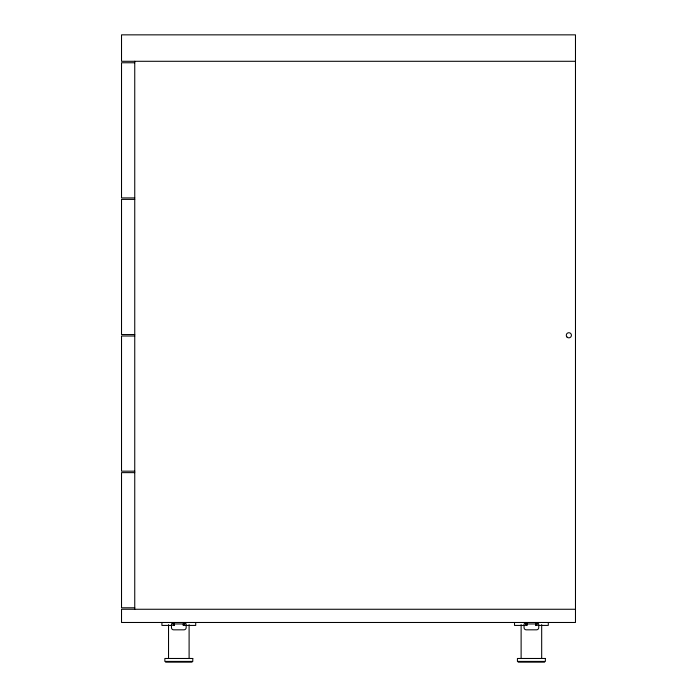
<?xml version="1.0" encoding="UTF-8"?>
<svg xmlns="http://www.w3.org/2000/svg" width="697" height="697" viewBox="0 0 697 697"><rect width="100%" height="100%" fill="white"/><g stroke="black" fill="none" stroke-linecap="round" stroke-linejoin="round"><path stroke-width="1.05" d="M575.478 61.292L121.522 61.292L121.522 34.85L575.478 34.85L575.478 622.482L121.522 622.482L121.522 609.265L575.478 609.265M134.748 62.765L121.522 62.765L121.522 197.922L134.748 197.922M134.748 199.386L121.522 199.386L121.522 334.543L134.748 334.543M134.748 336.015L121.522 336.015L121.522 471.172L134.748 471.172M134.748 472.636L121.522 472.636L121.522 607.793L134.748 607.793M173.675 623.954L183.964 623.954M526.261 623.954L536.542 623.954M171.941 625.427L161.922 625.427L161.922 622.482M185.698 625.427L195.718 625.427L195.718 622.482M524.527 625.427L514.508 625.427L514.508 622.482M538.276 625.427L548.295 625.427L548.295 622.482M165.59 662.15L192.05 662.15M518.176 662.15L544.627 662.15M541.682 624.686L541.682 658.473M537.274 622.482L537.274 625.427L535.784 625.427L535.784 623.954M536.089 622.482L536.089 625.427M527.019 623.954L527.019 625.427L525.529 625.427L525.529 622.482M526.714 622.482L526.714 625.427M521.121 624.686L521.121 658.473M189.105 624.686L189.105 658.473M184.696 622.482L184.696 625.427L183.198 625.427L183.198 623.954M183.503 622.482L183.503 625.427M174.442 623.954L174.442 625.427L172.943 625.427L172.943 622.482M174.137 622.482L174.137 625.427M168.535 624.686L168.535 658.473M134.748 61.292L134.748 609.265M537.117 622.56A2.204 2.204 0 0 1 538.746 624.686L538.746 627.622A2.204 2.204 0 0 1 536.542 629.827L526.261 629.827A2.204 2.204 0 0 1 524.057 627.622L524.057 624.686A2.204 2.204 0 0 1 525.974 622.499M184.252 622.499A2.204 2.204 0 0 1 186.169 624.686L186.169 627.622A2.204 2.204 0 0 1 183.964 629.827L173.675 629.827A2.204 2.204 0 0 1 171.471 627.622L171.471 624.686A2.204 2.204 0 0 1 173.109 622.56M192.781 658.473L164.858 658.473L164.858 661.418L192.781 661.418L192.781 658.473M545.368 658.473L517.435 658.473L517.435 661.418L545.368 661.418L545.368 658.473M567.044 337.095A2.57 2.57 0 0 0 571.348 335.945A2.57 2.57 0 0 0 568.194 332.791A2.57 2.57 0 0 0 567.044 337.095"/></g></svg>
